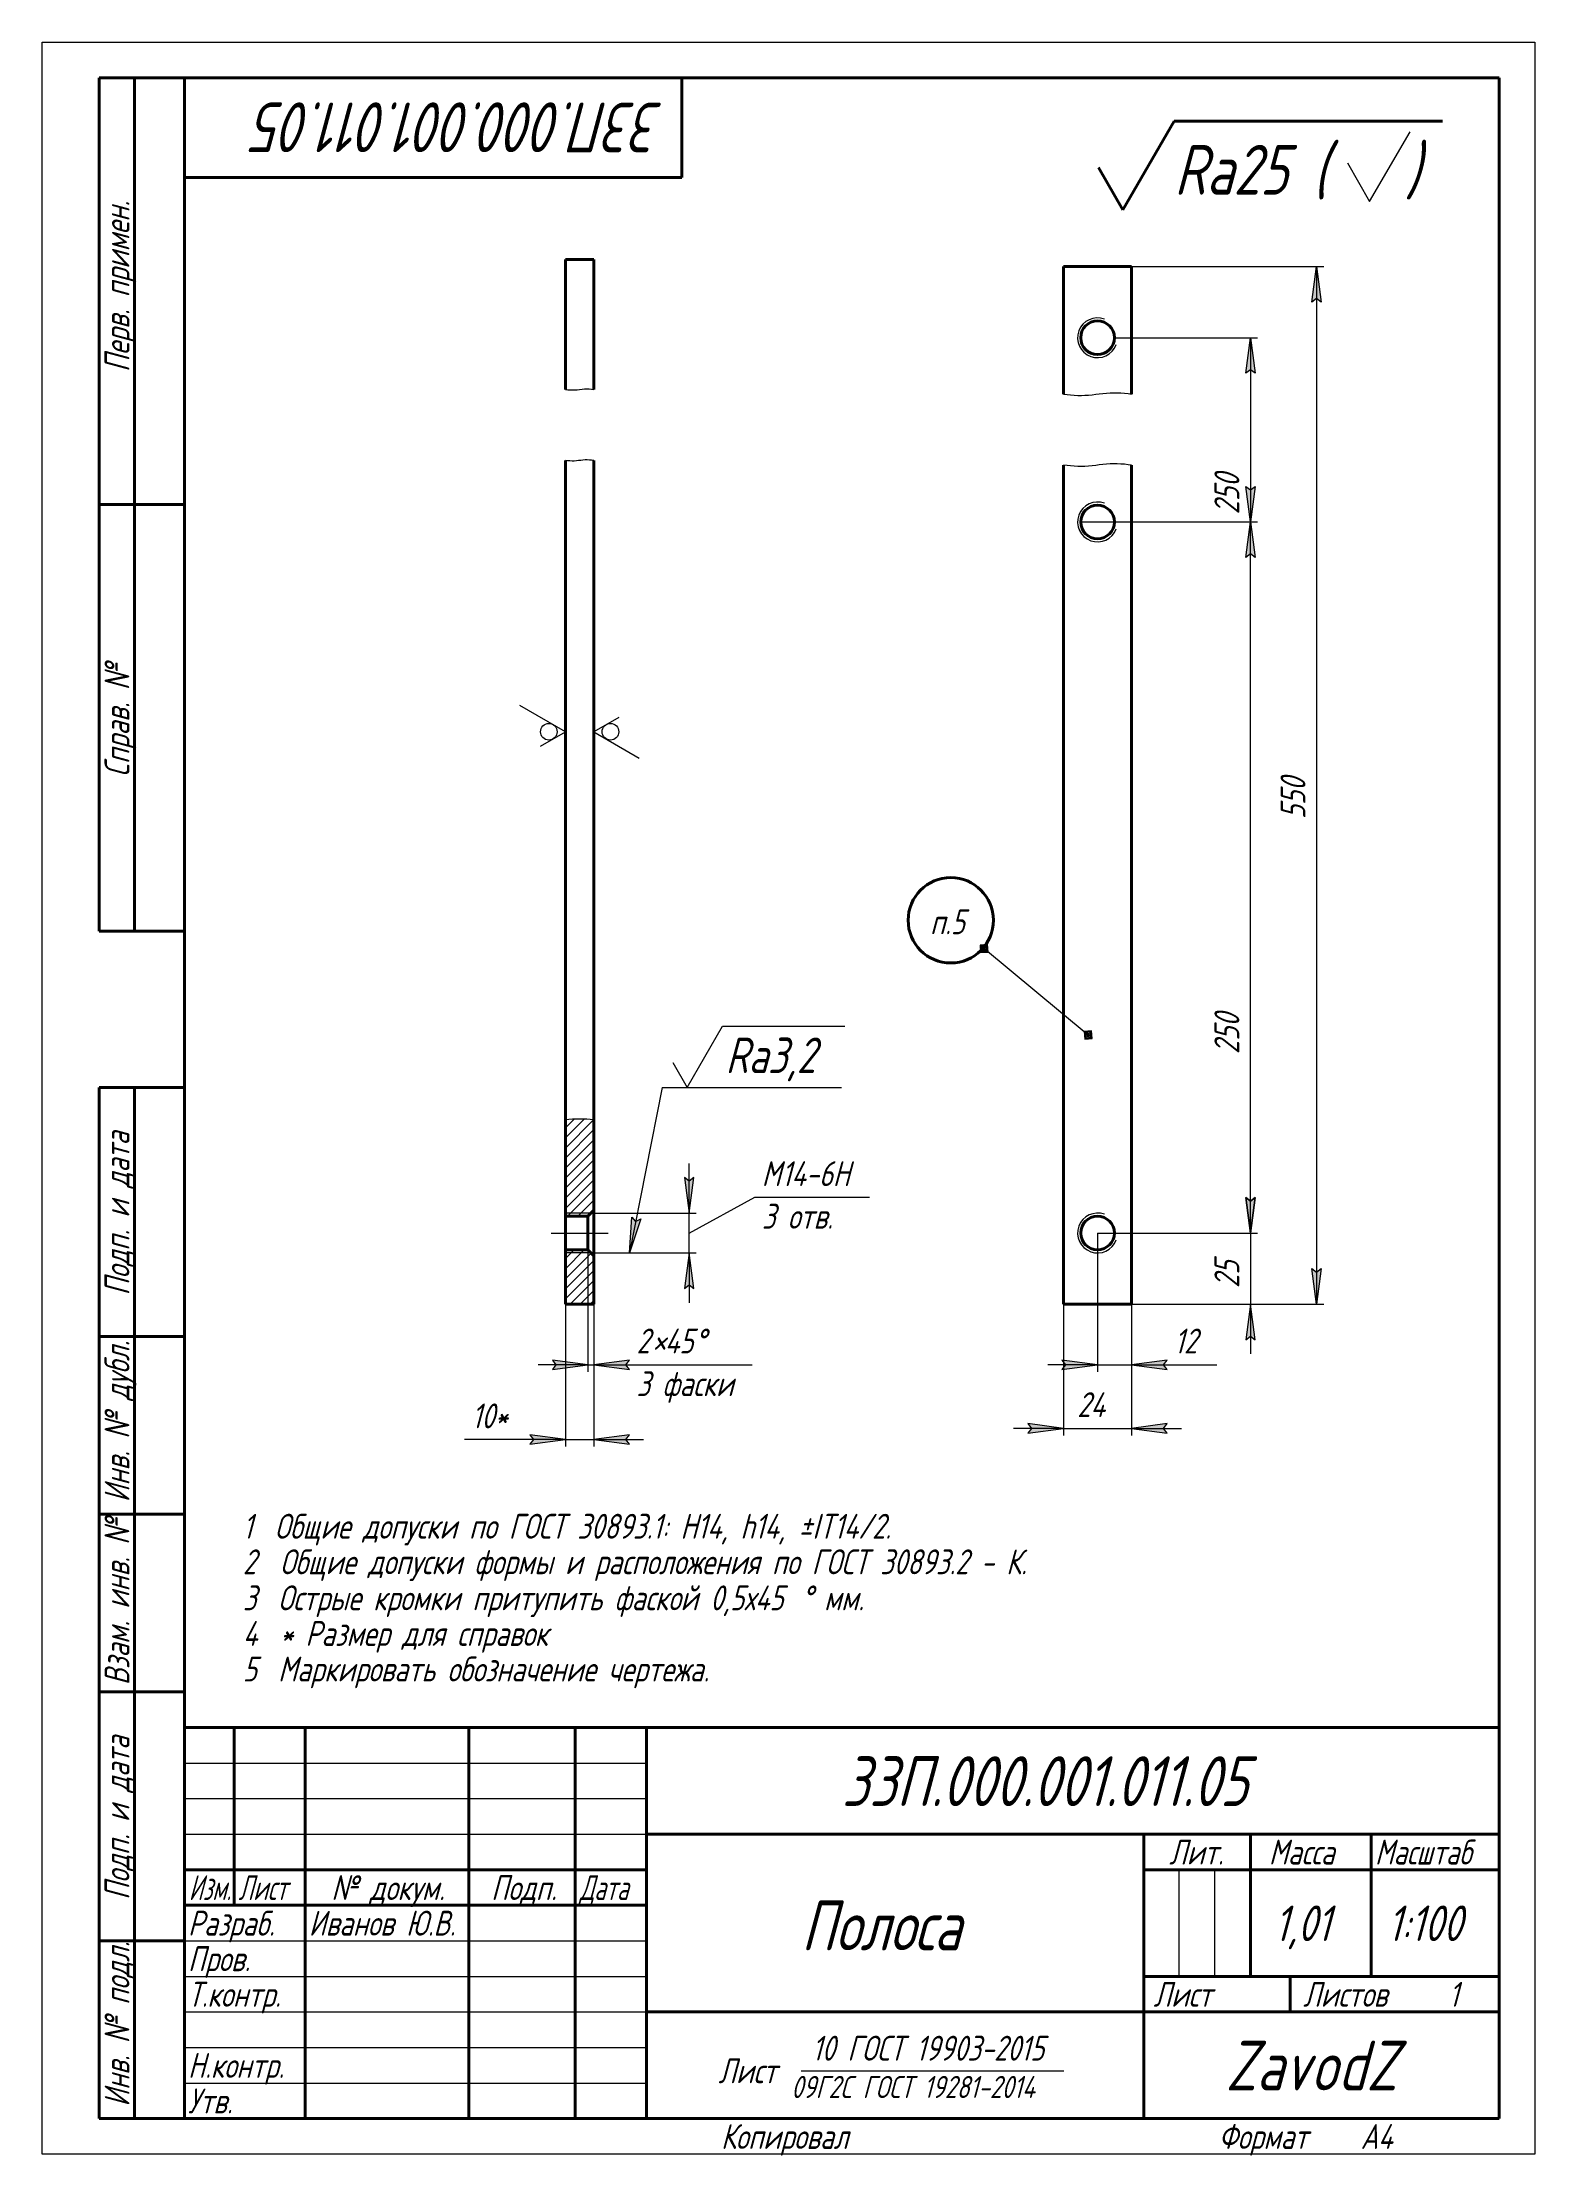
# Model space of a CAD drawing. Header units: millimetres. Extents: x 0 to 210, y 0 to 297.
import ezdxf

# ---------------------------------------------------------------- set-up
doc = ezdxf.new("R2010")
doc.units = ezdxf.units.MM
for name, pattern in [('K5LT_AXLED', [15.625, 11.125, -1.5, 1.5, -1.5]), ('K5LT_BASIC', [0]), ('K5LT_THIN', [0]), ('K5LT_THIN_INCLUDED_TO_HATCHING', [0])]:
    doc.linetypes.add(name, pattern=pattern)
doc.layers.add('Системный слой', color=7, linetype='Continuous')
doc.styles.add('KDIMTEXTSTYLE', font='GOST_AU.SHX', dxfattribs={"width": 0.96, "oblique": 15, "height": 5})
doc.styles.add('KTEXTSTYLE', font='GOST_AU.SHX', dxfattribs={"width": 0.96, "height": 5})
doc.dimstyles.new('KDIMSTYLE (0.40)', dxfattribs={"dimtxt": 5, "dimasz": 1, "dimexe": 2, "dimexo": 0, "dimgap": 1, "dimtad": 1, "dimlfac": 2.5, "dimtxsty": 'KDIMTEXTSTYLE', "dimsah": 1, "dimcen": 0, "dimdle": 1, "dimadec": 0, "dimazin": 0, "dimtfac": 0.667, "dimtmove": 0, "dimatfit": 3, "dimfxl": 1, "dimtvp": 1, "dimtolj": 1, "dimtzin": 0, "dimarcsym": 0})

# ---------------------------------------------------------------- blocks, each defined once
blk = doc.blocks.new('U0')
at = {"layer": 'Системный слой', "color": 150, "linetype": 'K5LT_BASIC', "lineweight": 40, "true_color": 0x0080ff}
for p, q in [((73.61, 266.43), (73.61, 248.18)), ((73.61, 238.18), (73.61, 145.46))]:
    blk.add_line(p, q, dxfattribs=at)
blk = doc.blocks.new('U1')
at = {"layer": 'Системный слой', "color": 150, "linetype": 'K5LT_BASIC', "lineweight": 40, "true_color": 0x0080ff}
for p, q in [((77.61, 266.43), (77.61, 248.18)), ((77.61, 238.18), (77.61, 145.46))]:
    blk.add_line(p, q, dxfattribs=at)
blk = doc.blocks.new('D0')
at = {"layer": 'Системный слой'}
for points in [[(91.01, 132.34), (91.66, 137.34), (91.01, 136.84), (90.35, 137.34)], [(91.66, 121.74), (91.01, 126.74), (90.35, 121.74), (91.01, 122.24)]]:
    blk.add_hatch(color=7, dxfattribs=at).paths.add_polyline_path(points)
at = {"layer": 'Системный слой', "color": 7, "linetype": 'K5LT_THIN', "lineweight": 18}
for p, q in [((91.01, 136.84), (90.35, 137.34)), ((90.35, 137.34), (91.01, 132.34)), ((91.01, 132.34), (91.01, 139.34)), ((91.01, 132.34), (91.66, 137.34)), ((91.66, 137.34), (91.01, 136.84)), ((91.01, 129.54), (100.24, 134.57)), ((100.24, 134.57), (116.38, 134.57)), ((77.21, 132.34), (92.01, 132.34)), ((91.01, 126.74), (91.01, 132.34)), ((77.21, 126.74), (92.01, 126.74)), ((91.01, 126.74), (90.35, 121.74)), ((91.66, 121.74), (91.01, 126.74)), ((91.01, 126.74), (91.01, 119.74)), ((90.35, 121.74), (91.01, 122.24)), ((91.01, 122.24), (91.66, 121.74))]:
    blk.add_line(p, q, dxfattribs=at)
at = {"layer": 'Системный слой', "color": 7, "char_height": 2.5, "attachment_point": 1, "style": 'KTEXTSTYLE'}
for s, insert in [('\\H3.5;\\W0.965;\\Q15;\\Q15;M', (101.24, 139.64)), ('\\H3.5;\\W0.965;\\Q15;\\Q15;14-6H', (104.02, 139.64)), ('\\H3.5;\\W0.965;\\Q15;\\Q15;3 отв.', (101.24, 133.65))]:
    blk.add_mtext(s, dxfattribs=dict(at, insert=insert))
blk = doc.blocks.new('KDIMARROW_02')
at = {"layer": 'Системный слой'}
blk.add_hatch(color=0, dxfattribs=at).paths.add_polyline_path([(4.5, 0), (5, 0.66), (0, 0), (5, -0.66)])
at = {"layer": 'Системный слой', "color": 0, "linetype": 'K5LT_THIN', "lineweight": 18}
for p, q in [((0, 0), (-1, 0)), ((5, 0.66), (0, 0)), ((0, 0), (5, -0.66)), ((0, 0), (7, 0)), ((4.5, 0), (5, 0.66)), ((5, -0.66), (4.5, 0))]:
    blk.add_line(p, q, dxfattribs=at)
blk = doc.blocks.new('D1')
at = {"layer": 'Системный слой'}
for points in [[(71.78, 110.36), (76.78, 111.02), (71.78, 111.68), (72.28, 111.02)], [(82.11, 111.02), (82.61, 111.68), (77.61, 111.02), (82.61, 110.36)]]:
    blk.add_hatch(color=7, dxfattribs=at).paths.add_polyline_path(points)
at = {"layer": 'Системный слой', "color": 7, "linetype": 'K5LT_THIN', "lineweight": 18}
for p, q in [((76.78, 129.54), (76.78, 110.02)), ((77.61, 129.54), (77.61, 110.02)), ((76.78, 111.02), (69.78, 111.02)), ((76.78, 111.02), (71.78, 111.68)), ((71.78, 111.68), (72.28, 111.02)), ((72.28, 111.02), (71.78, 110.36)), ((71.78, 110.36), (76.78, 111.02)), ((76.78, 111.02), (77.61, 111.02)), ((82.61, 111.68), (77.61, 111.02)), ((77.61, 111.02), (82.61, 110.36)), ((77.61, 111.02), (84.61, 111.02)), ((77.61, 111.02), (82.61, 111.02)), ((82.11, 111.02), (82.61, 111.68)), ((82.61, 110.36), (82.11, 111.02)), ((82.61, 111.02), (99.87, 111.02))]:
    blk.add_line(p, q, dxfattribs=at)
at = {"layer": 'Системный слой', "color": 7, "char_height": 2.5, "attachment_point": 1, "style": 'KTEXTSTYLE'}
for s, insert in [('\\H3.5;\\W0.965;\\Q15;\\Q15;2', (83.61, 116.11)), ('\\H3.5;\\W0.965;\\Q15;\\Q15;45', (87.59, 116.11)), ('\\H3.5;\\W0.965;\\Q15;\\Q15;°', (91.76, 116.11)), ('\\H3.5;\\W0.965;\\Q15;\\Q15;×', (85.83, 116.11)), ('\\H3.5;\\W0.965;\\Q15;\\Q15;3 фаски', (83.61, 110.1))]:
    blk.add_mtext(s, dxfattribs=dict(at, insert=insert))
blk = doc.blocks.new('D2')
at = {"layer": 'Системный слой'}
for points in [[(68.61, 99.84), (73.61, 100.5), (68.61, 101.16), (69.11, 100.5)], [(82.11, 100.5), (82.61, 101.16), (77.61, 100.5), (82.61, 99.84)]]:
    blk.add_hatch(color=7, dxfattribs=at).paths.add_polyline_path(points)
at = {"layer": 'Системный слой', "color": 7, "linetype": 'K5LT_THIN', "lineweight": 18}
for p, q in [((73.61, 119.54), (73.61, 99.5)), ((77.61, 119.54), (77.61, 99.5)), ((73.61, 100.5), (68.61, 101.16)), ((68.61, 101.16), (69.11, 100.5)), ((82.61, 101.16), (77.61, 100.5)), ((82.11, 100.5), (82.61, 101.16)), ((68.61, 100.5), (59.41, 100.5)), ((73.61, 100.5), (66.61, 100.5)), ((69.11, 100.5), (68.61, 99.84)), ((68.61, 99.84), (73.61, 100.5)), ((73.61, 100.5), (68.61, 100.5)), ((73.61, 100.5), (77.61, 100.5)), ((77.61, 100.5), (82.61, 99.84)), ((77.61, 100.5), (84.61, 100.5)), ((82.61, 99.84), (82.11, 100.5))]:
    blk.add_line(p, q, dxfattribs=at)
at = {"layer": 'Системный слой', "color": 7, "insert": (60.41, 105.57), "char_height": 2.5, "attachment_point": 1, "style": 'KTEXTSTYLE'}
blk.add_mtext('\\H3.5;\\W0.965;\\Q15;\\Q15;10*', dxfattribs=at)
blk = doc.blocks.new('U2')
at = {"layer": 'Системный слой', "color": 7, "linetype": 'K5LT_THIN', "lineweight": 18}
for p, q in [((81.11, 202.06), (77.61, 200.04)), ((77.61, 200.04), (84.01, 196.34))]:
    blk.add_line(p, q, dxfattribs=at)
blk.add_arc((79.95, 200.04), 1.17, 0, 360, dxfattribs=at)
blk = doc.blocks.new('U3')
at = {"layer": 'Системный слой', "color": 7, "linetype": 'K5LT_THIN', "lineweight": 18}
for p, q in [((73.61, 200.04), (67.21, 203.74)), ((70.11, 198.02), (73.61, 200.04))]:
    blk.add_line(p, q, dxfattribs=at)
blk.add_arc((71.28, 200.04), 1.17, 0, 360, dxfattribs=at)
blk = doc.blocks.new('U4')
at = {"layer": 'Системный слой'}
blk.add_hatch(color=7, dxfattribs=at).paths.add_polyline_path([(82.61, 126.74), (84.23, 131.52), (83.49, 131.15), (82.94, 131.77)])
at = {"layer": 'Системный слой', "color": 7, "linetype": 'K5LT_THIN', "lineweight": 18}
for p, q in [((90.73, 150), (95.71, 158.64)), ((95.71, 158.64), (112.92, 158.64)), ((88.71, 153.5), (90.73, 150)), ((87.23, 150), (82.61, 126.74)), ((87.23, 150), (112.44, 150)), ((82.61, 126.74), (82.94, 131.77)), ((84.23, 131.52), (82.61, 126.74)), ((82.94, 131.77), (83.49, 131.15)), ((83.49, 131.15), (84.23, 131.52))]:
    blk.add_line(p, q, dxfattribs=at)
at = {"layer": 'Системный слой', "color": 7, "insert": (96.14, 157.03), "char_height": 2.5, "attachment_point": 1, "style": 'KTEXTSTYLE'}
blk.add_mtext('\\H3.5;\\W0.965;\\Q15;\\Q15;\\H5.00;Ra3,2', dxfattribs=at)
blk = doc.blocks.new('U5')
at = {"layer": 'Системный слой', "color": 7, "linetype": 'K5LT_THIN_INCLUDED_TO_HATCHING', "lineweight": 18}
for p, q in [((73.92, 238.15), (73.61, 238.18)), ((74.23, 238.12), (73.92, 238.15)), ((74.54, 238.11), (74.23, 238.12)), ((74.84, 238.11), (74.54, 238.11)), ((75.15, 238.13), (74.84, 238.11)), ((75.46, 238.17), (75.15, 238.13)), ((75.77, 238.2), (75.46, 238.17)), ((76.07, 238.24), (75.77, 238.2)), ((76.38, 238.26), (76.07, 238.24)), ((76.69, 238.26), (76.38, 238.26)), ((77, 238.25), (76.69, 238.26)), ((77.3, 238.22), (77, 238.25)), ((77.61, 238.18), (77.3, 238.22))]:
    blk.add_line(p, q, dxfattribs=at)
blk = doc.blocks.new('U6')
at = {"layer": 'Системный слой', "color": 7, "linetype": 'K5LT_THIN_INCLUDED_TO_HATCHING', "lineweight": 18}
for p, q in [((73.61, 248.18), (73.95, 248.14)), ((73.95, 248.14), (74.28, 248.12)), ((74.28, 248.12), (74.61, 248.1)), ((74.61, 248.1), (74.95, 248.12)), ((74.95, 248.12), (75.28, 248.14)), ((75.28, 248.14), (75.61, 248.18)), ((75.61, 248.18), (75.95, 248.22)), ((75.95, 248.22), (76.28, 248.25)), ((76.28, 248.25), (76.61, 248.26)), ((76.61, 248.26), (76.95, 248.25)), ((76.95, 248.25), (77.28, 248.22)), ((77.28, 248.22), (77.61, 248.18))]:
    blk.add_line(p, q, dxfattribs=at)
blk = doc.blocks.new('U7')
at = {"layer": 'Системный слой', "color": 150, "linetype": 'K5LT_BASIC', "lineweight": 40, "true_color": 0x0080ff}
for p, q in [((143.68, 247.53), (143.68, 265.45)), ((143.68, 119.54), (143.68, 237.53))]:
    blk.add_line(p, q, dxfattribs=at)
blk = doc.blocks.new('U8')
at = {"layer": 'Системный слой', "color": 150, "linetype": 'K5LT_BASIC', "lineweight": 40, "true_color": 0x0080ff}
for p, q in [((153.28, 265.45), (153.28, 247.53)), ((153.28, 237.53), (153.28, 119.54))]:
    blk.add_line(p, q, dxfattribs=at)
blk = doc.blocks.new('U9')
at = {"layer": 'Системный слой', "color": 150, "linetype": 'K5LT_BASIC', "lineweight": 40, "true_color": 0x0080ff}
for start, end in [(0, 180), (180, 0)]:
    blk.add_arc((148.48, 255.45), 2.37, start, end, dxfattribs=at)
blk = doc.blocks.new('D3')
at = {"layer": 'Системный слой'}
for points in [[(179.97, 260.45), (179.31, 265.45), (178.65, 260.45), (179.31, 260.95)], [(179.31, 119.54), (179.97, 124.54), (179.31, 124.04), (178.65, 124.54)]]:
    blk.add_hatch(color=7, dxfattribs=at).paths.add_polyline_path(points)
at = {"layer": 'Системный слой', "color": 7, "linetype": 'K5LT_THIN', "lineweight": 18}
for p, q in [((153.28, 265.45), (180.31, 265.45)), ((178.65, 260.45), (179.31, 265.45)), ((179.31, 265.45), (179.97, 260.45)), ((179.31, 265.45), (179.31, 119.54)), ((179.31, 260.95), (178.65, 260.45)), ((179.97, 260.45), (179.31, 260.95)), ((179.31, 119.54), (178.65, 124.54)), ((178.65, 124.54), (179.31, 124.04)), ((179.31, 124.04), (179.97, 124.54)), ((179.97, 124.54), (179.31, 119.54)), ((153.28, 119.54), (180.31, 119.54))]:
    blk.add_line(p, q, dxfattribs=at)
at = {"layer": 'Системный слой', "color": 7, "insert": (174.24, 187.75), "char_height": 2.5, "attachment_point": 1, "rotation": 90, "style": 'KTEXTSTYLE'}
blk.add_mtext('\\H3.5;\\W0.965;\\Q15;\\Q15;550', dxfattribs=at)
blk = doc.blocks.new('KDIMARROW_01')
at = {"layer": 'Системный слой'}
blk.add_hatch(color=0, dxfattribs=at).paths.add_polyline_path([(-5, -0.66), (0, 0), (-5, 0.66), (-4.5, 0)])
at = {"layer": 'Системный слой', "color": 0, "linetype": 'K5LT_THIN', "lineweight": 18}
for p, q in [((-4.5, 0), (-5, 0.66)), ((-5, 0.66), (0, 0)), ((0, 0), (-5, -0.66)), ((-5, -0.66), (-4.5, 0)), ((0, 0), (-1, 0))]:
    blk.add_line(p, q, dxfattribs=at)
blk = doc.blocks.new('D4')
at = {"layer": 'Системный слой'}
for points in [[(170, 129.54), (170.66, 134.54), (170, 134.04), (169.34, 134.54)], [(170.66, 114.54), (170, 119.54), (169.34, 114.54), (170, 115.04)]]:
    blk.add_hatch(color=7, dxfattribs=at).paths.add_polyline_path(points)
at = {"layer": 'Системный слой', "color": 7, "linetype": 'K5LT_THIN', "lineweight": 18}
for p, q in [((170, 134.04), (169.34, 134.54)), ((169.34, 134.54), (170, 129.54)), ((170, 129.54), (170, 136.54)), ((170, 129.54), (170.66, 134.54)), ((170.66, 134.54), (170, 134.04)), ((148.48, 129.54), (171, 129.54)), ((170, 129.54), (170, 119.54)), ((153.28, 119.54), (171, 119.54)), ((170, 119.54), (169.34, 114.54)), ((170.66, 114.54), (170, 119.54)), ((170, 119.54), (170, 112.54)), ((169.34, 114.54), (170, 115.04)), ((170, 115.04), (170.66, 114.54))]:
    blk.add_line(p, q, dxfattribs=at)
at = {"layer": 'Системный слой', "color": 7, "insert": (164.93, 121.82), "char_height": 2.5, "attachment_point": 1, "rotation": 90, "style": 'KTEXTSTYLE'}
blk.add_mtext('\\H3.5;\\W0.965;\\Q15;\\Q15;25', dxfattribs=at)
blk = doc.blocks.new('D5')
at = {"layer": 'Системный слой'}
for points in [[(170.66, 224.54), (170, 229.54), (169.34, 224.54), (170, 225.04)], [(170, 129.54), (170.66, 134.54), (170, 134.04), (169.34, 134.54)]]:
    blk.add_hatch(color=7, dxfattribs=at).paths.add_polyline_path(points)
at = {"layer": 'Системный слой', "color": 7, "linetype": 'K5LT_THIN', "lineweight": 18}
for p, q in [((146.11, 229.54), (171, 229.54)), ((169.34, 224.54), (170, 229.54)), ((170, 229.54), (170.66, 224.54)), ((170, 129.54), (170, 229.54)), ((170, 225.04), (169.34, 224.54)), ((170.66, 224.54), (170, 225.04)), ((170, 129.54), (169.34, 134.54)), ((169.34, 134.54), (170, 134.04)), ((170, 134.04), (170.66, 134.54)), ((170.66, 134.54), (170, 129.54)), ((148.48, 129.54), (171, 129.54))]:
    blk.add_line(p, q, dxfattribs=at)
at = {"layer": 'Системный слой', "color": 7, "insert": (164.93, 154.71), "char_height": 2.5, "attachment_point": 1, "rotation": 90, "style": 'KTEXTSTYLE'}
blk.add_mtext('\\H3.5;\\W0.965;\\Q15;\\Q15;250', dxfattribs=at)
blk = doc.blocks.new('D6')
at = {"layer": 'Системный слой'}
for points in [[(170.66, 250.45), (170, 255.45), (169.34, 250.45), (170, 250.95)], [(170, 229.54), (170.66, 234.54), (170, 234.04), (169.34, 234.54)]]:
    blk.add_hatch(color=7, dxfattribs=at).paths.add_polyline_path(points)
at = {"layer": 'Системный слой', "color": 7, "linetype": 'K5LT_THIN', "lineweight": 18}
for p, q in [((150.85, 255.45), (171, 255.45)), ((169.34, 250.45), (170, 255.45)), ((170, 255.45), (170.66, 250.45)), ((170, 255.45), (170, 229.54)), ((170, 250.95), (169.34, 250.45)), ((170.66, 250.45), (170, 250.95)), ((170, 229.54), (169.34, 234.54)), ((169.34, 234.54), (170, 234.04)), ((170, 234.04), (170.66, 234.54)), ((170.66, 234.54), (170, 229.54)), ((150.85, 229.54), (171, 229.54))]:
    blk.add_line(p, q, dxfattribs=at)
at = {"layer": 'Системный слой', "color": 7, "insert": (164.93, 230.61), "char_height": 2.5, "attachment_point": 1, "rotation": 90, "style": 'KTEXTSTYLE'}
blk.add_mtext('\\H3.5;\\W0.965;\\Q15;\\Q15;250', dxfattribs=at)
blk = doc.blocks.new('D7')
at = {"layer": 'Системный слой'}
for points in [[(143.68, 102.07), (138.68, 102.73), (139.18, 102.07), (138.68, 101.41)], [(157.78, 102.07), (158.28, 102.73), (153.28, 102.07), (158.28, 101.41)]]:
    blk.add_hatch(color=7, dxfattribs=at).paths.add_polyline_path(points)
at = {"layer": 'Системный слой', "color": 7, "linetype": 'K5LT_THIN', "lineweight": 18}
for p, q in [((143.68, 119.54), (143.68, 101.07)), ((153.28, 119.54), (153.28, 101.07)), ((143.68, 102.07), (136.68, 102.07)), ((143.68, 102.07), (138.68, 102.73)), ((138.68, 102.73), (139.18, 102.07)), ((139.18, 102.07), (138.68, 101.41)), ((138.68, 101.41), (143.68, 102.07)), ((143.68, 102.07), (153.28, 102.07)), ((158.28, 102.73), (153.28, 102.07)), ((153.28, 102.07), (158.28, 101.41)), ((153.28, 102.07), (160.28, 102.07)), ((157.78, 102.07), (158.28, 102.73)), ((158.28, 101.41), (157.78, 102.07))]:
    blk.add_line(p, q, dxfattribs=at)
at = {"layer": 'Системный слой', "color": 7, "insert": (145.62, 107.15), "char_height": 2.5, "attachment_point": 1, "style": 'KTEXTSTYLE'}
blk.add_mtext('\\H3.5;\\W0.965;\\Q15;\\Q15;24', dxfattribs=at)
blk = doc.blocks.new('D8')
at = {"layer": 'Системный слой'}
for points in [[(148.48, 111.02), (143.48, 111.68), (143.98, 111.02), (143.48, 110.36)], [(157.78, 111.02), (158.28, 111.68), (153.28, 111.02), (158.28, 110.36)]]:
    blk.add_hatch(color=7, dxfattribs=at).paths.add_polyline_path(points)
at = {"layer": 'Системный слой', "color": 7, "linetype": 'K5LT_THIN', "lineweight": 18}
for p, q in [((148.48, 129.54), (148.48, 110.02)), ((153.28, 129.54), (153.28, 110.02)), ((148.48, 111.02), (141.48, 111.02)), ((148.48, 111.02), (143.48, 111.68)), ((143.48, 111.68), (143.98, 111.02)), ((143.98, 111.02), (143.48, 110.36)), ((143.48, 110.36), (148.48, 111.02)), ((148.48, 111.02), (153.28, 111.02)), ((158.28, 111.68), (153.28, 111.02)), ((153.28, 111.02), (158.28, 110.36)), ((153.28, 111.02), (160.28, 111.02)), ((153.28, 111.02), (158.27, 111.02)), ((157.78, 111.02), (158.28, 111.68)), ((158.28, 110.36), (157.78, 111.02)), ((158.27, 111.02), (165.25, 111.02))]:
    blk.add_line(p, q, dxfattribs=at)
at = {"layer": 'Системный слой', "color": 7, "insert": (159.27, 116.1), "char_height": 2.5, "attachment_point": 1, "style": 'KTEXTSTYLE'}
blk.add_mtext('\\H3.5;\\W0.965;\\Q15;\\Q15;12', dxfattribs=at)
blk = doc.blocks.new('U10')
at = {"layer": 'Системный слой'}
h = blk.add_hatch(color=7, dxfattribs=at)
h.paths.add_polyline_path([(133.09, 169.06), (133, 170.12), (131.95, 170.03), (132.03, 168.97)])
h.paths.add_polyline_path([(132.9, 169.22), (132.84, 169.93), (132.14, 169.87), (132.19, 169.16)])
h.paths.add_polyline_path([(132.71, 169.38), (132.68, 169.74), (132.33, 169.71), (132.36, 169.35)])
h = blk.add_hatch(color=7, dxfattribs=at)
h.paths.add_polyline_path([(147.73, 156.91), (147.64, 157.96), (146.58, 157.87), (146.68, 156.81)])
h.paths.add_polyline_path([(147.54, 157.07), (147.48, 157.77), (146.77, 157.71), (146.84, 157)])
h.paths.add_polyline_path([(147.35, 157.23), (147.32, 157.58), (146.96, 157.55), (147, 157.19)])
at = {"layer": 'Системный слой', "color": 7, "linetype": 'K5LT_THIN', "lineweight": 18}
for p, q in [((133, 170.12), (131.95, 170.03)), ((132.14, 169.87), (131.95, 170.03)), ((131.95, 170.03), (132.03, 168.97)), ((132.84, 169.93), (132.14, 169.87)), ((132.33, 169.71), (132.14, 169.87)), ((132.14, 169.87), (132.19, 169.16)), ((132.68, 169.74), (132.33, 169.71)), ((132.33, 169.71), (132.36, 169.35)), ((132.41, 169.64), (132.52, 169.55)), ((132.43, 169.67), (147.16, 157.39)), ((132.71, 169.38), (132.68, 169.74)), ((132.9, 169.22), (132.84, 169.93)), ((133.09, 169.06), (133, 170.12)), ((132.03, 168.97), (133.09, 169.06)), ((132.19, 169.16), (132.9, 169.22)), ((132.36, 169.35), (132.71, 169.38)), ((147.64, 157.96), (146.58, 157.87)), ((146.77, 157.71), (146.58, 157.87)), ((146.58, 157.87), (146.68, 156.81)), ((147.48, 157.77), (146.77, 157.71)), ((146.96, 157.55), (146.77, 157.71)), ((146.77, 157.71), (146.84, 157)), ((147.32, 157.58), (146.96, 157.55)), ((146.96, 157.55), (147, 157.19)), ((147.35, 157.23), (147.32, 157.58)), ((147.54, 157.07), (147.48, 157.77)), ((147.73, 156.91), (147.64, 157.96)), ((146.68, 156.81), (147.73, 156.91)), ((146.84, 157), (147.54, 157.07)), ((147, 157.19), (147.35, 157.23))]:
    blk.add_line(p, q, dxfattribs=at)
at = {"layer": 'Системный слой', "color": 150, "linetype": 'K5LT_BASIC', "lineweight": 40, "true_color": 0x0080ff}
blk.add_arc((127.83, 173.52), 6, 0, 360, dxfattribs=at)
at = {"layer": 'Системный слой', "color": 7, "insert": (124.92, 175.06), "char_height": 2.5, "attachment_point": 1, "style": 'KTEXTSTYLE'}
blk.add_mtext('\\H3.5;\\W0.965;\\Q15;\\Q15;п.5', dxfattribs=at)
blk = doc.blocks.new('U11')
at = {"layer": 'Системный слой', "color": 7, "linetype": 'K5LT_THIN_INCLUDED_TO_HATCHING', "lineweight": 18}
for p, q in [((144.19, 237.47), (143.68, 237.53)), ((144.69, 237.41), (144.19, 237.47)), ((145.2, 237.37), (144.69, 237.41)), ((145.7, 237.34), (145.2, 237.37)), ((146.21, 237.34), (145.7, 237.34)), ((146.71, 237.35), (146.21, 237.34)), ((147.22, 237.39), (146.71, 237.35)), ((147.72, 237.44), (147.22, 237.39)), ((148.23, 237.5), (147.72, 237.44)), ((148.73, 237.56), (148.23, 237.5)), ((149.24, 237.62), (148.73, 237.56)), ((149.74, 237.67), (149.24, 237.62)), ((150.25, 237.71), (149.74, 237.67)), ((150.76, 237.72), (150.25, 237.71)), ((151.26, 237.72), (150.76, 237.72)), ((151.77, 237.69), (151.26, 237.72)), ((152.27, 237.65), (151.77, 237.69)), ((152.78, 237.59), (152.27, 237.65)), ((153.28, 237.53), (152.78, 237.59))]:
    blk.add_line(p, q, dxfattribs=at)
blk = doc.blocks.new('U12')
at = {"layer": 'Системный слой', "color": 7, "linetype": 'K5LT_THIN_INCLUDED_TO_HATCHING', "lineweight": 18}
for p, q in [((143.68, 247.53), (144.19, 247.47)), ((144.19, 247.47), (144.69, 247.41)), ((144.69, 247.41), (145.2, 247.37)), ((145.2, 247.37), (145.7, 247.34)), ((145.7, 247.34), (146.21, 247.34)), ((146.21, 247.34), (146.71, 247.35)), ((146.71, 247.35), (147.22, 247.39)), ((147.22, 247.39), (147.72, 247.44)), ((147.72, 247.44), (148.23, 247.5)), ((148.23, 247.5), (148.73, 247.56)), ((148.73, 247.56), (149.24, 247.62)), ((149.24, 247.62), (149.74, 247.67)), ((149.74, 247.67), (150.25, 247.71)), ((150.25, 247.71), (150.76, 247.72)), ((150.76, 247.72), (151.26, 247.72)), ((151.26, 247.72), (151.77, 247.69)), ((151.77, 247.69), (152.27, 247.65)), ((152.27, 247.65), (152.78, 247.59)), ((152.78, 247.59), (153.28, 247.53))]:
    blk.add_line(p, q, dxfattribs=at)
blk = doc.blocks.new('U13')
at = {"color": 7, "linetype": 'K5LT_THIN', "lineweight": 18}
for p, q in [((0, 0), (0, 297)), ((0, 297), (210, 297)), ((210, 297), (210, 0)), ((20, 55), (85, 55)), ((20, 50), (85, 50)), ((20, 45), (85, 45)), ((159.96, 25), (159.96, 40)), ((164.98, 25), (164.98, 40)), ((20, 30), (85, 30)), ((20, 25), (85, 25)), ((20, 20), (85, 20)), ((20, 15), (85, 15)), ((20, 10), (85, 10)), ((106.77, 11.72), (143.73, 11.72)), ((210, 0), (0, 0))]:
    blk.add_line(p, q, dxfattribs=at)
at = {"color": 150, "linetype": 'K5LT_BASIC', "lineweight": 40, "true_color": 0x0080ff}
for p, q in [((8, 172), (8, 292)), ((20, 292), (8, 292)), ((13, 172), (13, 292)), ((20, 5), (20, 292)), ((20, 292), (205, 292)), ((90, 292), (90, 278)), ((205, 292), (205, 5)), ((90, 278), (20, 278)), ((20, 232), (8, 232)), ((20, 172), (8, 172)), ((8, 5), (8, 150)), ((20, 150), (8, 150)), ((13, 5), (13, 150)), ((20, 115), (8, 115)), ((20, 90), (8, 90)), ((20, 65), (8, 65)), ((20, 60), (205, 60)), ((20, 5), (20, 60)), ((27, 35), (27, 60)), ((37, 5), (37, 60)), ((60, 5), (60, 60)), ((75, 5), (75, 60)), ((85, 5), (85, 60)), ((85, 45), (205, 45)), ((155, 5), (155, 45)), ((170, 25), (170, 45)), ((187, 25), (187, 45)), ((20, 40), (85, 40)), ((155, 40), (170, 40)), ((170, 40), (205, 40)), ((20, 35), (85, 35)), ((20, 30), (8, 30)), ((155, 25), (205, 25)), ((175.57, 20), (175.57, 25)), ((85, 20), (155, 20)), ((155, 20), (205, 20)), ((20, 5), (8, 5)), ((205, 5), (20, 5))]:
    blk.add_line(p, q, dxfattribs=at)
at = {"color": 7, "char_height": 2.5, "attachment_point": 1, "style": 'KTEXTSTYLE'}
for s, insert, rotation in [('\\H3.5;\\W0.965;\\Q15;\\Q15;\\H7.00;ЗЗП.000.001.011.05', (87.48, 281.55), 180), ('\\H3.5;\\W0.965;\\Q15;\\Q15;Перв. примен.', (8.77, 250.61), 90), ('\\H3.5;\\W0.965;\\Q15;\\Q15;Справ. №', (8.77, 193.68), 90), ('\\H3.5;\\W0.965;\\Q15;\\Q15;Подп. и дата', (8.77, 120.75), 90), ('\\H3.5;\\W0.965;\\Q15;\\Q15;Инв. № дубл.', (8.77, 91.67), 90), ('\\H3.5;\\W0.965;\\Q15;\\Q15;Взам. инв. №', (8.77, 65.94), 90), ('\\H3.5;\\W0.965;\\Q15;\\Q15;Подп. и дата', (8.77, 35.75), 90), ('\\H3.5;\\W0.965;\\Q15;\\Q15;Инв. № подл.', (8.77, 6.67), 90)]:
    blk.add_mtext(s, dxfattribs=dict(at, insert=insert, rotation=rotation))
for s, insert in [('\\H3.5;\\W0.965;\\Q15;\\Q15;\\H7.00;ЗЗП.000.001.011.05', (112.52, 55.95)), ('\\H3.5;\\W0.965;\\Q15;\\Q15;Лит.', (158.56, 44.23)), ('\\H3.5;\\W0.965;\\Q15;\\Q15;Масса', (172.58, 44.23)), ('\\H3.5;\\W0.965;\\Q15;\\Q15;\\W0.941;Масштаб', (187.52, 44.23)), ('\\H3.5;\\W0.965;\\Q15;\\Q15;\\W0.797;Изм.', (20.61, 39.23)), ('\\H3.5;\\W0.965;\\Q15;\\Q15;\\W0.807;Лист', (27.6, 39.23)), ('\\H3.5;\\W0.965;\\Q15;\\Q15;№ докум.', (40.67, 39.23)), ('\\H3.5;\\W0.965;\\Q15;\\Q15;Подп.', (63.15, 39.23)), ('\\H3.5;\\W0.965;\\Q15;\\Q15;\\W0.807;Дата', (75.6, 39.23)), ('\\H3.5;\\W0.965;\\Q15;\\Q15;\\H7.00;Полоса', (106.78, 35.65)), ('\\H3.5;\\W0.965;\\Q15;\\Q15;Разраб.', (20.5, 34.23)), ('\\H3.5;\\W0.965;\\Q15;\\Q15;Иванов Ю.В.', (37.5, 34.23)), ('\\H3.5;\\W0.965;\\Q15;\\Q15;\\H5.00;1,01', (173.36, 34.97)), ('\\H3.5;\\W0.965;\\Q15;\\Q15;\\H5.00;1:100', (189.27, 34.97)), ('\\H3.5;\\W0.965;\\Q15;\\Q15;Пров.', (20.5, 29.23)), ('\\H3.5;\\W0.965;\\Q15;\\Q15;Т.контр.', (20.5, 24.23)), ('\\H3.5;\\W0.965;\\Q15;\\Q15;Лист', (156.36, 24.23)), ('\\H3.5;\\W0.965;\\Q15;\\Q15;Листов', (177.41, 24.23)), ('\\H3.5;\\W0.965;\\Q15;\\Q15;1', (197.91, 24.23)), ('\\H3.5;\\W0.965;\\Q15;\\Q15;10 ГОСТ 19903-2015', (108.31, 16.65)), ('\\H3.5;\\W0.965;\\Q15;\\Q15;\\H7.00;ZavodZ', (166.5, 15.95)), ('\\H3.5;\\W0.965;\\Q15;\\Q15;Н.контр.', (20.5, 14.23)), ('\\H3.5;\\W0.965;\\Q15;\\Q15;Лист ', (95.14, 13.47)), ('\\H3.5;\\W0.965;\\Q15;\\Q15;Утв.', (20.5, 9.23)), ('\\H3.5;\\W0.965;\\Q15;\\Q15;\\H3.11;09Г2С ГОСТ 19281-2014', (105.38, 11)), ('\\H3.5;\\W0.965;\\Q15;\\Q15;Копировал', (95.5, 4.23)), ('\\H3.5;\\W0.965;\\Q15;\\Q15;Формат', (165.5, 4.23)), ('\\H3.5;\\W0.965;\\Q15;\\Q15;A4', (185.5, 4.23))]:
    blk.add_mtext(s, dxfattribs=dict(at, insert=insert))
blk = doc.blocks.new('U14')
at = {"color": 7, "char_height": 2.5, "attachment_point": 1, "style": 'KTEXTSTYLE'}
for s, insert in [('\\H3.5;\\W0.965;\\Q15;\\Q15;1', (28.22, 90.05)), ('\\H3.5;\\W0.965;\\Q15;\\Q15;Общие допуски по ГОСТ 30893.1: H14, h14, ', (32.7, 90.05)), ('\\H3.5;\\W0.965;\\Q15;\\Q15;±', (106.42, 90.05)), ('\\H3.5;\\W0.965;\\Q15;\\Q15;IT14/2.', (108.36, 90.05)), ('\\H3.5;\\W0.965;\\Q15;\\Q15;2', (28.22, 85.05)), ('\\H3.5;\\W0.965;\\Q15;\\Q15;Общие допуски формы и расположения по ГОСТ 30893.2 - К.', (33.44, 85.05)), ('\\H3.5;\\W0.965;\\Q15;\\Q15;3', (28.22, 79.98)), ('\\H3.5;\\W0.965;\\Q15;\\Q15;Острые кромки притупить фаской 0,5х45', (33.17, 79.98)), ('\\H3.5;\\W0.965;\\Q15;\\Q15;°', (106.79, 79.98)), ('\\H3.5;\\W0.965;\\Q15;\\Q15; мм.', (108.27, 79.98)), ('\\H3.5;\\W0.965;\\Q15;\\Q15;4', (28.22, 74.97)), ('\\H3.5;\\W0.965;\\Q15;\\Q15;* Размер для справок', (33.44, 74.97)), ('\\H3.5;\\W0.965;\\Q15;\\Q15;5', (28.22, 69.97)), ('\\H3.5;\\W0.965;\\Q15;\\Q15;Маркировать обозначение чертежа.', (33.17, 69.97))]:
    blk.add_mtext(s, dxfattribs=dict(at, insert=insert))
blk = doc.blocks.new('U15')
at = {"color": 150, "linetype": 'K5LT_BASIC', "lineweight": 40, "true_color": 0x0080ff}
for p, q in [((152.04, 273.42), (159.25, 285.91)), ((159.25, 285.91), (197, 285.91)), ((148.6, 279.37), (152.04, 273.42))]:
    blk.add_line(p, q, dxfattribs=at)
at = {"color": 7, "linetype": 'K5LT_THIN', "lineweight": 18}
for p, q in [((186.77, 274.61), (192.45, 284.41)), ((183.67, 280.05), (186.77, 274.61))]:
    blk.add_line(p, q, dxfattribs=at)
at = {"color": 7, "char_height": 2.5, "attachment_point": 1, "style": 'KTEXTSTYLE'}
for s, insert in [('\\H3.5;\\W0.965;\\Q15;\\Q15;\\H7.00;Ra25 (', (159.25, 282.57)), ('\\H3.5;\\W0.965;\\Q15;\\Q15;\\H7.00;)', (191.75, 282.57))]:
    blk.add_mtext(s, dxfattribs=dict(at, insert=insert))

msp = doc.modelspace()

# ---------------------------------------------------------------- hatches: boundary and pattern name
at = {"layer": 'Системный слой'}
h = msp.add_hatch(dxfattribs=at)
h.set_pattern_fill('', angle=45, style=0, pattern_type=0)
h.set_pattern_definition([(45, (0, 0), (-0.707107, 0.707107), [])])
h.paths.add_polyline_path([(73.6125, 145.4629), (73.6125, 131.9059), (76.7795, 131.9059), (77.6125, 132.7389), (77.6125, 145.4629), (74.1851, 145.5165)])
h.paths.add_polyline_path([(73.6125, 127.1719), (73.6125, 119.5389), (77.6125, 119.5389), (77.6125, 126.3389), (76.7795, 127.1719)])

# ---------------------------------------------------------------- linework, layer by layer
at = {"layer": 'Системный слой', "color": 150, "linetype": 'K5LT_BASIC', "lineweight": 40, "true_color": 0x0080ff}
for p, q in [((73.6125, 266.4281), (77.6125, 266.4281)), ((143.6815, 265.4465), (153.2815, 265.4465)), ((73.6125, 145.4629), (73.6125, 131.9059)), ((77.6125, 145.4629), (77.6125, 132.7389)), ((73.6125, 131.9059), (76.7795, 131.9059)), ((73.6125, 127.1719), (73.6125, 131.9059)), ((76.7795, 131.9059), (77.6125, 132.7389)), ((76.7795, 127.1719), (76.7795, 131.9059)), ((77.6125, 126.3389), (77.6125, 132.7389)), ((73.6125, 127.1719), (76.7795, 127.1719)), ((73.6125, 127.1719), (73.6125, 119.5389)), ((76.7795, 127.1719), (77.6125, 126.3389)), ((77.6125, 126.3389), (77.6125, 119.5389)), ((77.6125, 119.5389), (73.6125, 119.5389)), ((153.2815, 119.5389), (143.6815, 119.5389))]:
    msp.add_line(p, q, dxfattribs=at)
at = {"layer": 'Системный слой', "color": 7, "linetype": 'K5LT_THIN', "lineweight": 18}
for p, q in [((77.2125, 132.3389), (73.6125, 132.3389)), ((77.2125, 126.7389), (73.6125, 126.7389))]:
    msp.add_line(p, q, dxfattribs=at)
at = {"layer": 'Системный слой', "color": 30, "linetype": 'K5LT_AXLED', "lineweight": 18, "true_color": 0xff8000}
msp.add_line((71.6125, 129.5389), (79.6125, 129.5389), dxfattribs=at)
at = {"layer": 'Системный слой', "color": 150, "linetype": 'K5LT_BASIC', "lineweight": 40, "true_color": 0x0080ff}
for centre in [(148.4815, 229.5389), (148.4815, 129.5389)]:
    msp.add_circle(centre, 2.367, dxfattribs=at)
at = {"layer": 'Системный слой', "color": 7, "linetype": 'K5LT_THIN', "lineweight": 18}
for centre in [(148.4815, 255.4465), (148.4815, 229.5389), (148.4815, 129.5389)]:
    msp.add_arc(centre, 2.8, 70, 340, dxfattribs=at)
at = {"layer": 'Системный слой', "color": 7, "linetype": 'K5LT_THIN_INCLUDED_TO_HATCHING', "lineweight": 18}
msp.add_arc((75.6125, 127.1719), 18.4, 83.759869, 96.240131, dxfattribs=at)

# ---------------------------------------------------------------- block references
for name in ['U13', 'U15', 'U14']:
    msp.add_blockref(name, (0, 0))
at = {"layer": 'Системный слой'}
for name in ['U0', 'U1', 'U7', 'U8', 'U9', 'U6', 'U12', 'U5', 'U11', 'U3', 'U2', 'U10', 'U4']:
    msp.add_blockref(name, (0, 0), dxfattribs=at)

# ---------------------------------------------------------------- dimensions: what is measured, and where the dimension line sits
at = {"layer": 'Системный слой', "color": 7}
for base, p1, p2, text, picture, middle in [((179.3103, 265.4465), (153.2815, 119.5389), (153.2815, 265.4465), '\\H3.5;\\W0.965;\\Q15;\\H3.5;\\W0.965;\\Q15;\\Q15;550', 'D3', (179.3103, 191.4465)), ((170.0002, 255.4465), (150.8485, 229.5389), (150.8485, 255.4465), '\\H3.5;\\W0.965;\\Q15;\\H3.5;\\W0.965;\\Q15;\\Q15;250', 'D6', (170.0002, 234.4465))]:
    dim = msp.add_linear_dim(base=base, p1=p1, p2=p2, angle=90, text=text, dimstyle='KDIMSTYLE (0.40)', override={"dimexo": 0, "dimblk1": 'KDIMARROW_01', "dimblk2": 'KDIMARROW_01', "dimse1": 0, "dimse2": 0, "dimclrt": 7, "dimtolj": 1}, dxfattribs=at)
    dim.commit()
    dim.dimension.update_dxf_attribs({"geometry": picture, "text_midpoint": middle, "dimtype": 160})
for p1, override, picture, middle in [((146.1145, 229.5389), {"dimexo": 0, "dimpost": '\\H3.5;\\W0.965;\\Q15;<>', "dimblk1": 'KDIMARROW_01', "dimblk2": 'KDIMARROW_01', "dimse1": 0, "dimse2": 0, "dimclrt": 7, "dimtol": 1, "dimtp": 0, "dimtm": 0, "dimtdec": 5, "dimtolj": 1}, 'D5', (170.0002, 158.5389)), ((153.2815, 119.5389), {"dimexo": 0, "dimpost": '\\H3.5;\\W0.965;\\Q15;<>', "dimblk1": 'KDIMARROW_02', "dimblk2": 'KDIMARROW_02', "dimse1": 0, "dimse2": 0, "dimclrt": 7, "dimtol": 1, "dimtp": 0, "dimtm": 0, "dimtdec": 5, "dimtolj": 1}, 'D4', (170.0002, 124.5389))]:
    dim = msp.add_linear_dim(base=(170.0002, 129.5389), p1=p1, p2=(148.4815, 129.5389), angle=90, dimstyle='KDIMSTYLE (0.40)', override=override, dxfattribs=at)
    dim.commit()
    dim.dimension.update_dxf_attribs({"geometry": picture, "text_midpoint": middle, "dimtype": 160})
dim = msp.add_linear_dim(base=(91.0056, 126.7389), p1=(77.2125, 132.3389), p2=(77.2125, 126.7389), angle=90, dimstyle='KDIMSTYLE (0.40)', override={"dimexo": 0, "dimtoh": 1, "dimpost": '\\H3.5;\\W0.965;\\Q15;М<>\\H3.5;\\W0.965;\\Q15;\\Q15;-6H\\X\\H3.5;\\W0.965;\\Q15;\\Q15;3 отв.', "dimblk1": 'KDIMARROW_02', "dimblk2": 'KDIMARROW_02', "dimse1": 0, "dimse2": 0, "dimclrt": 7, "dimtol": 1, "dimtp": 0, "dimtm": 0, "dimtdec": 5, "dimtmove": 1, "dimtolj": 1}, dxfattribs=at)
dim.commit()
dim.dimension.update_dxf_attribs({"geometry": 'D0', "text_midpoint": (101.2371, 134.5688)})
dim = msp.add_linear_dim(base=(76.7795, 111.022), p1=(77.6125, 129.5389), p2=(76.7795, 129.5389), dimstyle='KDIMSTYLE (0.40)', override={"dimexo": 0, "dimpost": '\\H3.5;\\W0.965;\\Q15;<>\\H3.5;\\W0.965;\\Q15;\\Q15;\\Q15;×\\Q15;45\\Q15;°\\Q15;\\X\\H3.5;\\W0.965;\\Q15;\\Q15;3 фаски', "dimblk1": 'KDIMARROW_02', "dimblk2": 'KDIMARROW_02', "dimse1": 0, "dimse2": 0, "dimclrt": 7, "dimtol": 1, "dimtp": 0, "dimtm": 0, "dimtdec": 5, "dimtolj": 1}, dxfattribs=at)
dim.commit()
dim.dimension.update_dxf_attribs({"geometry": 'D1', "text_midpoint": (91.2392, 111.022)})
for base, p1, p2, override, picture, middle in [((148.4815, 111.022), (153.2815, 129.5389), (148.4815, 129.5389), {"dimexo": 0, "dimpost": '\\H3.5;\\W0.965;\\Q15;<>', "dimblk1": 'KDIMARROW_02', "dimblk2": 'KDIMARROW_02', "dimse1": 0, "dimse2": 0, "dimclrt": 7, "dimtol": 1, "dimtp": 0, "dimtm": 0, "dimtdec": 5, "dimtolj": 1}, 'D8', (161.7626, 111.022)), ((73.6125, 100.4984), (77.6125, 119.5389), (73.6125, 119.5389), {"dimexo": 0, "dimpost": '\\H3.5;\\W0.965;\\Q15;<>\\H3.5;\\W0.965;\\Q15;\\Q15;*', "dimblk1": 'KDIMARROW_02', "dimblk2": 'KDIMARROW_02', "dimse1": 0, "dimse2": 0, "dimclrt": 7, "dimtol": 1, "dimtp": 0, "dimtm": 0, "dimtdec": 5, "dimtolj": 1}, 'D2', (64.0122, 100.4984)), ((143.6815, 102.0727), (153.2815, 119.5389), (143.6815, 119.5389), {"dimexo": 0, "dimpost": '\\H3.5;\\W0.965;\\Q15;<>', "dimblk1": 'KDIMARROW_02', "dimblk2": 'KDIMARROW_02', "dimse1": 0, "dimse2": 0, "dimclrt": 7, "dimtol": 1, "dimtp": 0, "dimtm": 0, "dimtdec": 5, "dimtolj": 1}, 'D7', (148.4815, 102.0727))]:
    dim = msp.add_linear_dim(base=base, p1=p1, p2=p2, dimstyle='KDIMSTYLE (0.40)', override=override, dxfattribs=at)
    dim.commit()
    dim.dimension.update_dxf_attribs({"geometry": picture, "text_midpoint": middle, "dimtype": 160})

doc.saveas('drawing.dxf')
